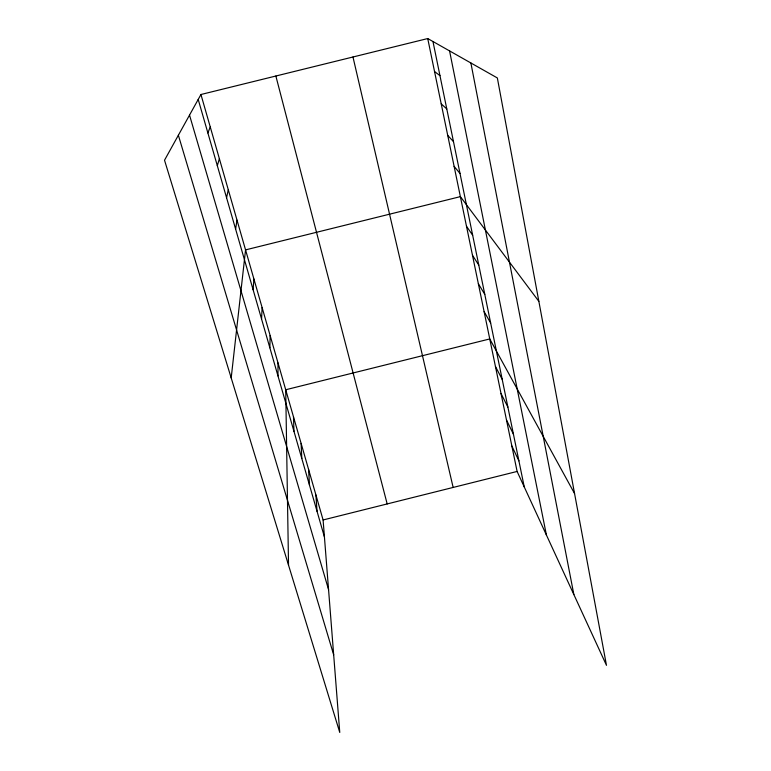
<?xml version="1.0" encoding="UTF-8"?>
<svg xmlns="http://www.w3.org/2000/svg" width="771" height="771" viewBox="0 0 771 771"><rect width="100%" height="100%" fill="white"/><g stroke="black" fill="none" stroke-linecap="round" stroke-linejoin="round"><path stroke-width="1.16" d="M277.984 375.93L278.003 362.919M269.86 347.798L270.139 335.52M261.571 319.059L262.111 307.571M253.1 289.713L253.919 279.035M231.194 377.944L245.554 249.891L460.374 196.634L538.862 301.374M235.608 229.074L237.005 220.14M226.568 197.742L228.283 189.743M217.326 165.717L219.369 158.691M207.881 132.949L210.252 126.955M200.942 94.505L164.522 160.214L339.76 732.45L323.097 519.962L200.942 94.505L427.732 38.55L497.353 77.958L606.478 665.334L517.11 471.447L427.732 38.55M323.097 519.962L517.11 471.447M434.545 71.549L439.952 75.625M441.214 103.834L446.785 108.971M447.739 135.436L453.473 141.585M454.119 166.353L460.008 173.475M466.494 226.279L472.662 235.213M472.488 255.317L478.781 265.089M478.357 283.757L484.776 294.349M484.121 311.629L490.645 322.991M574.568 493.556L489.758 338.941L285.713 389.76L288.527 565.153M495.454 366.524L502.2 379.361M501.025 393.547L507.877 407.088M506.499 420.031L513.447 434.237M511.857 445.995L518.893 460.846M178.371 135.224L333.679 654.858M189.521 115.101L328.552 589.584M198.205 99.44L324.418 536.895M275.864 76.021L387.177 503.935M352.973 56.996L453.146 487.445M432.965 41.509L524.241 486.906M449.57 50.905L546.408 534.997M470.879 62.971L573.855 594.557M315.908 494.953L317.035 511.298M308.583 469.443L309.499 485.181M301.114 443.412L301.808 458.514M293.491 416.86L293.953 431.288"/></g></svg>
